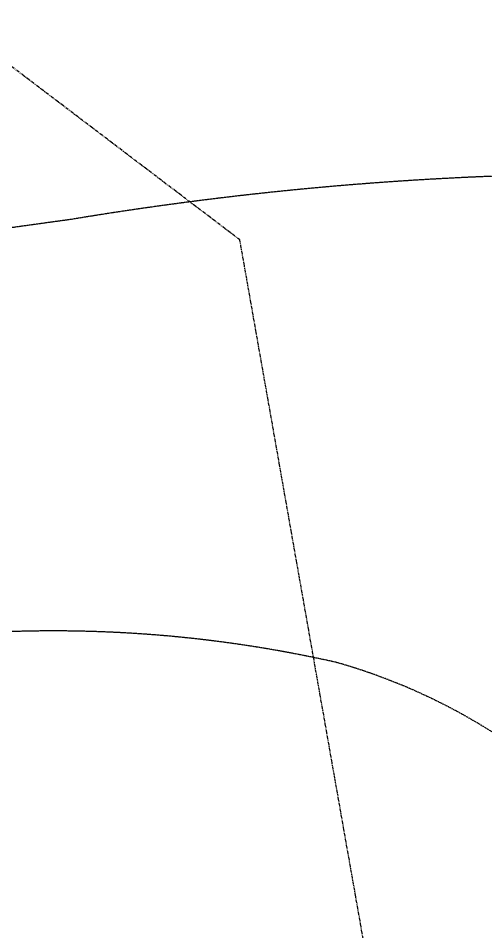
# Model space of a CAD drawing. Header units: millimetres. Extents: x 26027 to 581921, y 7230 to 233891.
# Drawn here: x 454682 to 455631, y 146881 to 148737 of the extents above; entities that cross this region are included whole.
import ezdxf

# ---------------------------------------------------------------- set-up
doc = ezdxf.new("R2010")
doc.units = ezdxf.units.MM
doc.header["$LTSCALE"] = 5
doc.linetypes.add('CACHE', pattern=[0.375, 0.25, -0.125])
doc.linetypes.add('FANTOME', pattern=[2.5, 1.25, -0.25, 0.25, -0.25, 0.25, -0.25])
for name, color, linetype in [('GE-CLEARANCE', 83, 'FANTOME'), ('GE-EQUIPMENT_INSERTION', 140, 'Continuous'), ('GE-MM-SCATTER_LINES', 222, 'CACHE')]:
    doc.layers.add(name, color=color, linetype=linetype)

# ---------------------------------------------------------------- blocks, each defined once
blk = doc.blocks.new('GE-EUR02909')
at = {"layer": 'GE-CLEARANCE'}
blk.add_lwpolyline([(-367, 1538), (-1025, 1538), (-1425, 624), (-1425, -3055.6), (-500, -4055.6), (500, -4055.6), (1425, -3055.6), (1425, -883.2), (1935.1, -384), (1935.1, 624), (1025, 1538), (367, 1538)], dxfattribs=at)
blk = doc.blocks.new('GE-EUR02460')
at = {"layer": 'GE-MM-SCATTER_LINES'}
for points in [[(-1805.3, -1934.6, 0.086237), (-1469.6, -2176.1, 0.063967), (-827.9, -2352.9, 0.036307), (-0.1, -2409.2, 0.036307), (827.7, -2352.9, 0.063967), (1469.5, -2176.1, 0.086237), (1805.2, -1934.6, 0.130435), (1943.2, -1646.5, 0.077165), (1925.6, -1345.5, 0.085647), (1766.2, -1026.9, 0.041749), (1413.6, -644.2, 0.012361), (759.5, -108.2, -0.002807), (626.6, 0, 0.047008), (971.8, 450.3, 0.040906), (1231.4, 957, 0.041082), (1436, 1557.8, 0.088425), (1466.6, 1888.6, 0.156282), (1376.8, 2141.1, 0.144993), (1021.4, 2445, 0.092539), (462.5, 2639.7, 0.061247), (-0.1, 2681.8, 0.061247), (-462.7, 2639.7, 0.092539), (-1021.6, 2445, 0.144993)], [(887.4, 0, -0.018319), (1569.1, -559.3, -0.025066), (2044, -1012.8, -0.032472), (2545.1, -1597.2, -0.070239), (2870.7, -2176.7, -0.121658), (2917.2, -2556.4, -0.150558), (2802.2, -2792.6, -0.136905), (2240.2, -3048.3, -0.042121), (1094, -3155.9, -0.012265), (-0.1, -3172.3, -0.012265), (-1094.1, -3155.9, -0.042121), (-2240.3, -3048.3, -0.136905), (-2802.4, -2792.6, -0.150558), (-2917.3, -2556.4, -0.121658), (-2870.9, -2176.7, -0.070239), (-2545.2, -1597.2, -0.032472), (-2044.1, -1012.8, -0.025066), (-1569.2, -559.3, -0.018319), (-887.5, 0)]]:
    blk.add_lwpolyline(points, format="xyb", dxfattribs=at)

msp = doc.modelspace()

# ---------------------------------------------------------------- block references
at = {"layer": 'GE-EQUIPMENT_INSERTION', "rotation": 189.9999999999999}
msp.add_blockref('GE-EUR02909', (454259.3, 145029.8), dxfattribs=at)

# ---------------------------------------------------------------- next in the draw order: block references
msp.add_blockref('GE-EUR02460', (454259.3, 145029.8), dxfattribs=at)

doc.saveas('drawing.dxf')
